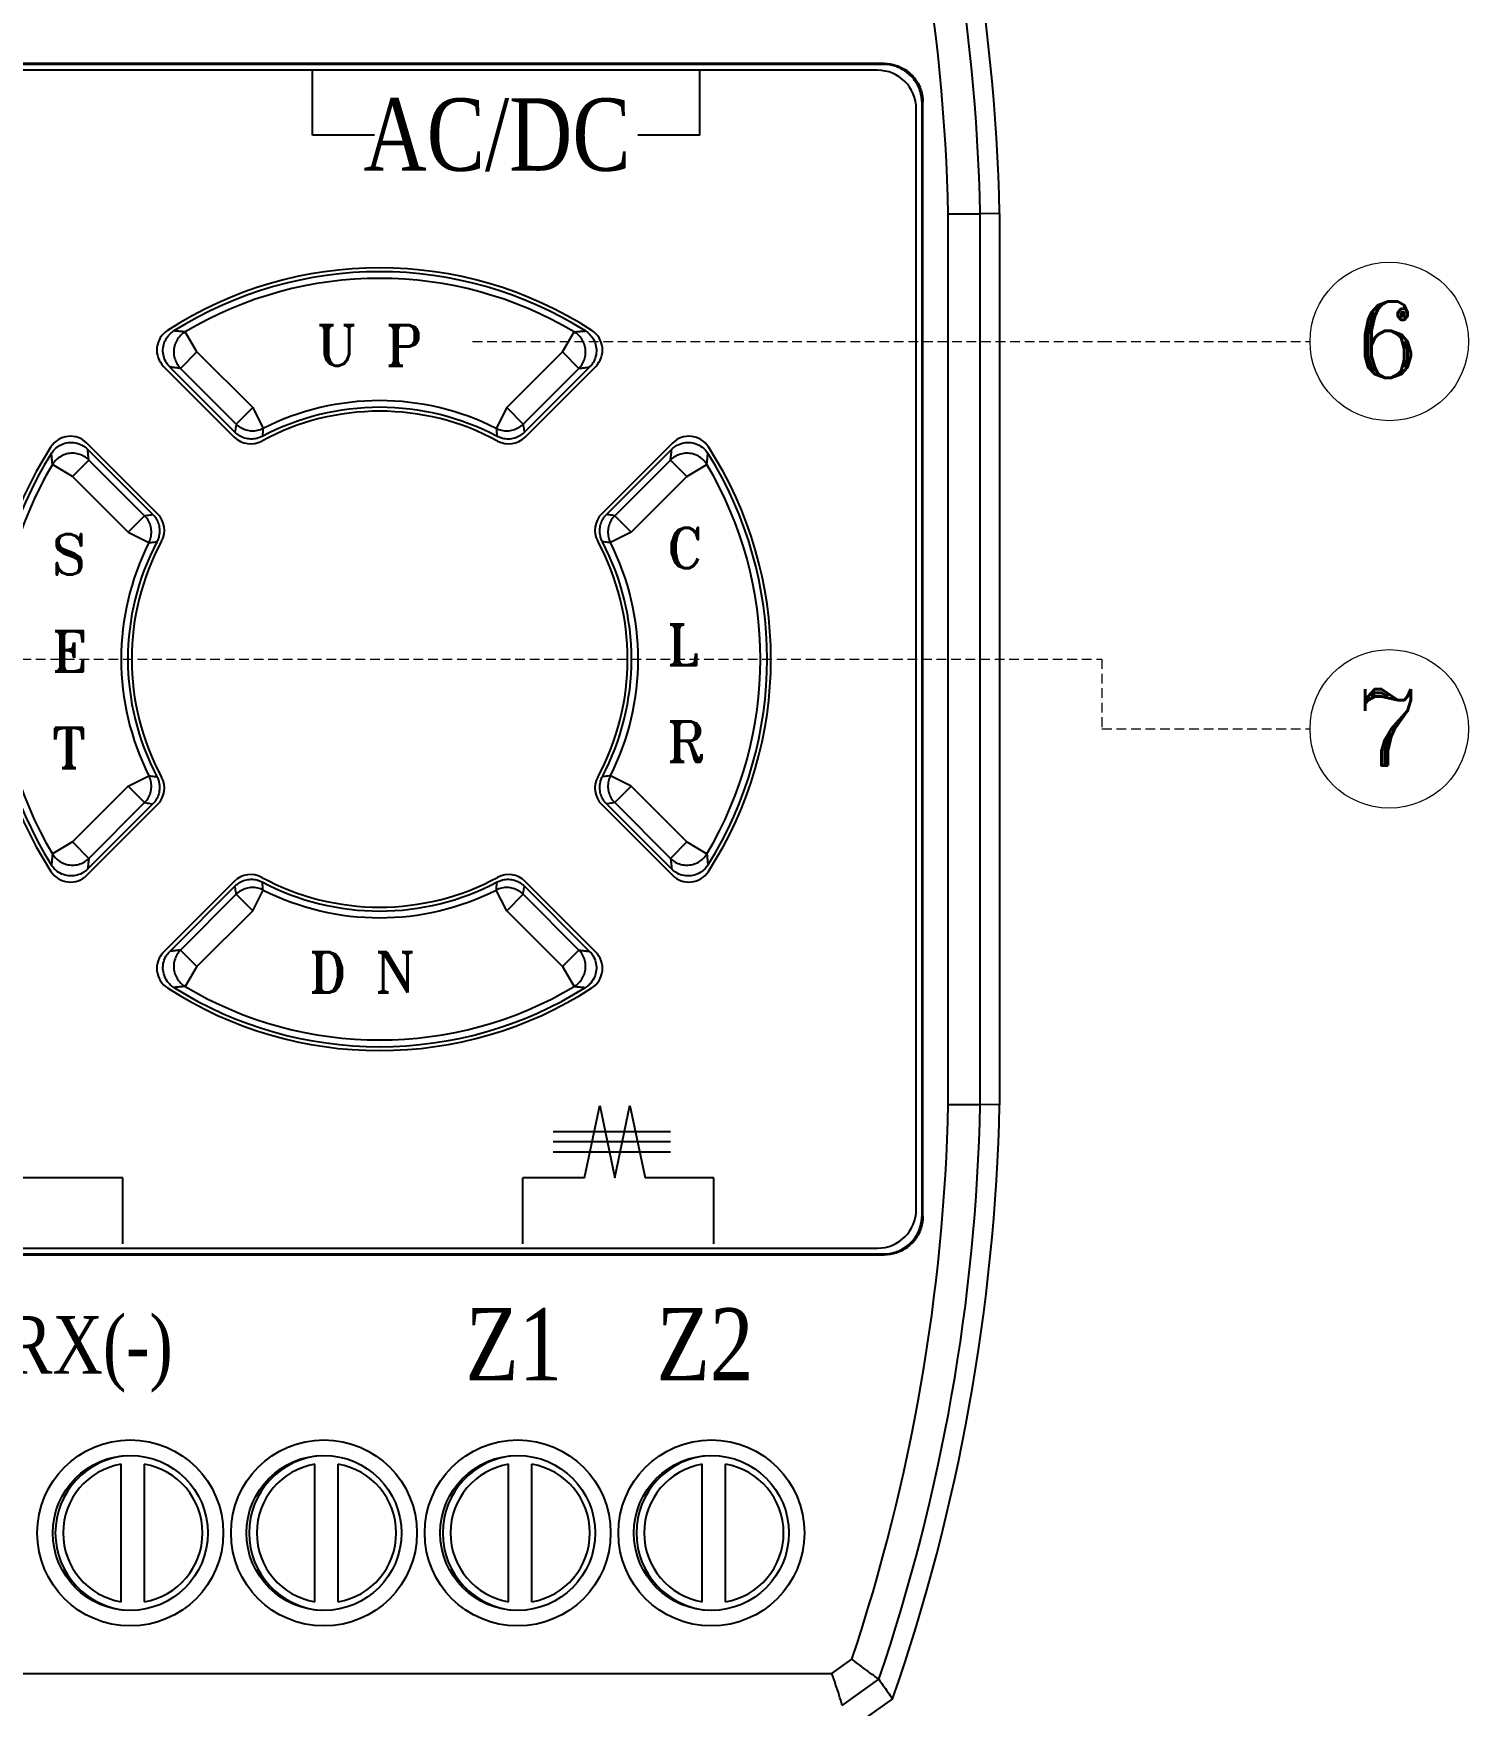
# Model space of a CAD drawing. Header units: millimetres. Extents: x 58 to 898, y 43 to 722.
# Drawn here: x 145.89 to 182.93, y 243.81 to 286.96 of the extents above; entities that cross this region are included whole.
import ezdxf
from ezdxf.enums import TextEntityAlignment as Align

# ---------------------------------------------------------------- set-up
doc = ezdxf.new("R2010")
doc.units = ezdxf.units.MM
doc.linetypes.add('DASHED2', pattern=[0.375, 0.25, -0.125])
doc.layers.add('02___PRT_ALL_AXES', color=7, linetype='Continuous')
doc.layers.add('40', color=4, linetype='Continuous')
doc.styles.add('SS', font='batang.ttc', dxfattribs={"width": 0.8})
doc.styles.add('STYLE2', font='romant.shx')

msp = doc.modelspace()

# ---------------------------------------------------------------- linework, layer by layer
at = {"color": 7, "linetype": 'Continuous'}
for p, q in [((167.85, 286.186), (93.801, 286.186)), ((167.826, 286.162), (93.826, 286.162)), ((167.85, 286.186), (167.826, 286.162)), ((167.676, 286.012), (93.976, 286.012)), ((153.09, 284.335), (153.09, 286.033)), ((163.09, 284.335), (163.09, 286.033)), ((168.676, 256.612), (168.676, 285.012)), ((168.85, 285.187), (168.826, 285.162)), ((168.826, 256.462), (168.826, 285.162)), ((168.85, 256.437), (168.85, 285.187)), ((169.502, 282.307), (170.33, 282.307)), ((169.502, 259.333), (169.502, 282.291)), ((170.826, 282.312), (170.33, 282.307)), ((170.33, 259.317), (170.33, 282.307)), ((170.826, 282.312), (170.826, 259.312)), ((150.11, 278.743), (149.803, 279.258)), ((159.542, 278.743), (159.848, 279.258)), ((149.249, 278.369), (151.072, 276.545)), ((149.407, 278.352), (151.091, 276.668)), ((150.11, 278.743), (149.685, 278.318)), ((150.11, 278.743), (151.548, 277.304)), ((158.104, 277.304), (159.542, 278.743)), ((158.561, 276.668), (160.244, 278.352)), ((158.579, 276.545), (160.403, 278.369)), ((159.542, 278.743), (159.966, 278.318)), ((149.685, 278.318), (151.124, 276.88)), ((158.528, 276.88), (159.966, 278.318)), ((151.548, 277.304), (151.124, 276.88)), ((151.548, 277.304), (151.818, 276.769)), ((158.104, 277.304), (157.833, 276.769)), ((158.104, 277.304), (158.528, 276.88)), ((149.092, 274.565), (147.269, 276.389)), ((148.969, 274.547), (147.286, 276.23)), ((162.383, 276.389), (160.559, 274.565)), ((162.365, 276.23), (160.682, 274.547)), ((146.895, 275.528), (146.38, 275.835)), ((146.895, 275.528), (147.319, 275.952)), ((148.757, 274.514), (147.319, 275.952)), ((162.332, 275.952), (160.894, 274.514)), ((162.756, 275.528), (162.332, 275.952)), ((162.756, 275.528), (163.272, 275.835)), ((148.333, 274.09), (146.895, 275.528)), ((162.756, 275.528), (161.318, 274.09)), ((148.333, 274.09), (148.757, 274.514)), ((161.318, 274.09), (160.894, 274.514)), ((148.333, 274.09), (148.869, 273.82)), ((161.318, 274.09), (160.783, 273.82)), ((148.333, 267.534), (148.869, 267.804)), ((161.318, 267.534), (160.783, 267.804)), ((146.895, 266.096), (148.333, 267.534)), ((148.333, 267.534), (148.757, 267.11)), ((161.318, 267.534), (160.894, 267.11)), ((161.318, 267.534), (162.756, 266.096)), ((147.269, 265.235), (149.092, 267.058)), ((147.286, 265.394), (148.969, 267.077)), ((147.319, 265.672), (148.757, 267.11)), ((160.559, 267.058), (162.383, 265.235)), ((160.682, 267.077), (162.365, 265.394)), ((160.894, 267.11), (162.332, 265.672)), ((146.895, 266.096), (146.38, 265.789)), ((146.895, 266.096), (147.319, 265.672)), ((162.756, 266.096), (162.332, 265.672)), ((162.756, 266.096), (163.272, 265.789)), ((151.072, 265.079), (149.249, 263.255)), ((160.403, 263.255), (158.579, 265.079)), ((151.091, 264.956), (149.407, 263.272)), ((151.124, 264.744), (149.685, 263.305)), ((151.548, 264.319), (151.124, 264.744)), ((151.548, 264.319), (151.818, 264.855)), ((158.104, 264.319), (157.833, 264.855)), ((158.104, 264.319), (158.528, 264.744)), ((159.966, 263.305), (158.528, 264.744)), ((160.244, 263.272), (158.561, 264.956)), ((151.548, 264.319), (150.11, 262.881)), ((159.542, 262.881), (158.104, 264.319)), ((150.11, 262.881), (149.685, 263.305)), ((159.542, 262.881), (159.966, 263.305)), ((150.11, 262.881), (149.803, 262.366)), ((159.542, 262.881), (159.848, 262.366)), ((169.502, 259.317), (170.33, 259.317)), ((170.826, 259.312), (170.33, 259.317)), ((148.198, 255.728), (148.198, 257.427)), ((158.518, 255.728), (158.518, 257.427)), ((163.453, 255.728), (163.453, 257.427)), ((168.85, 256.437), (168.826, 256.462)), ((93.976, 255.612), (167.676, 255.612)), ((93.801, 255.438), (167.85, 255.438)), ((93.826, 255.462), (167.826, 255.462)), ((167.85, 255.438), (167.826, 255.462)), ((148.153, 246.487), (148.153, 250.037)), ((148.753, 246.487), (148.753, 250.037)), ((153.153, 246.487), (153.153, 250.037)), ((153.753, 246.487), (153.753, 250.037)), ((158.153, 246.487), (158.153, 250.037)), ((158.753, 246.487), (158.753, 250.037)), ((163.153, 246.487), (163.153, 250.037)), ((163.753, 246.487), (163.753, 250.037)), ((166.501, 244.636), (167.014, 245.003)), ((95.151, 244.636), (166.501, 244.636)), ((166.766, 243.808), (167.713, 244.486)), ((168.064, 243.983), (167.12, 243.312))]:
    msp.add_line(p, q, dxfattribs=at)
for p, q in [((154.688, 284.335), (153.09, 284.335)), ((163.09, 284.335), (161.492, 284.335)), ((160.117, 257.427), (160.507, 259.295)), ((160.507, 259.295), (160.897, 257.427)), ((160.897, 257.427), (161.287, 259.295)), ((161.287, 259.295), (161.677, 257.427)), ((159.301, 258.62), (162.334, 258.62)), ((159.301, 258.361), (162.334, 258.361)), ((159.301, 258.102), (162.334, 258.102)), ((148.198, 257.427), (145.251, 257.427)), ((160.117, 257.427), (158.518, 257.427)), ((163.453, 257.427), (161.677, 257.427))]:
    msp.add_line(p, q)
at = {"color": 1, "linetype": 'DASHED2', "lineweight": 5}
for p, q in [((157.226, 279.012), (173.471, 279.012)), ((173.471, 279.012), (178.842, 279.012)), ((134.326, 270.812), (173.471, 270.812)), ((173.471, 269.012), (178.842, 269.012))]:
    msp.add_line(p, q, dxfattribs=at)
at = {"color": 1, "linetype": 'DASHED2', "lineweight": 18}
msp.add_line((173.471, 270.812), (173.471, 269.012), dxfattribs=at)
at = {"color": 0, "linetype": 'ByBlock', "lineweight": 18}
for centre in [(180.887, 279.012), (180.887, 269.012)]:
    msp.add_circle(centre, 2.046, dxfattribs=at)
at = {"color": 7, "linetype": 'Continuous'}
for centre, radius in [((148.388, 248.262), 2.4), ((153.388, 248.262), 2.4), ((158.388, 248.262), 2.4), ((163.388, 248.262), 2.4), ((148.388, 248.262), 2), ((153.388, 248.262), 2), ((158.388, 248.262), 2), ((163.388, 248.262), 2)]:
    msp.add_circle(centre, radius, dxfattribs=at)
for centre, radius, start, end in [((120.838, 281.22), 50, 1.2509, 19.1721), ((120.838, 281.22), 49.504, 1.2571, 18.7561), ((120.838, 281.22), 48.677, 1.2604, 18.4439), ((167.676, 285.012), 1, 0, 90), ((154.826, 270.812), 10.1, 57.1532, 122.8468), ((154.826, 270.812), 10, 57.9075, 122.0925), ((154.826, 270.812), 9.827, 59.2614, 120.7386), ((149.673, 278.793), 0.6, 122.8468, 225), ((159.978, 278.793), 0.6, 315, 57.1532), ((154.826, 270.812), 6.673, 63.2117, 116.7883), ((154.826, 270.812), 6.4, 61.6015, 118.3985), ((154.826, 270.812), 6.5, 62.2028, 117.7972), ((154.826, 270.812), 10.1, 147.1532, 212.8468), ((146.845, 275.965), 0.6, 45, 147.1532), ((151.497, 276.97), 0.6, 225, 298.3985), ((158.155, 276.97), 0.6, 241.6015, 315), ((162.807, 275.965), 0.6, 32.8468, 135), ((154.826, 270.812), 10.1, 327.1532, 32.8468), ((154.826, 270.812), 10, 147.9075, 212.0925), ((154.826, 270.812), 9.827, 149.2614, 210.7386), ((154.826, 270.812), 9.827, 329.2614, 30.7386), ((154.826, 270.812), 10, 327.9075, 32.0925), ((148.668, 274.141), 0.6, 331.6015, 45), ((160.983, 274.141), 0.6, 135, 208.3985), ((154.826, 270.812), 6.673, 153.2117, 206.7883), ((154.826, 270.812), 6.5, 152.2028, 207.7972), ((154.826, 270.812), 6.4, 151.6015, 208.3985), ((154.826, 270.812), 6.4, 331.6015, 28.3985), ((154.826, 270.812), 6.5, 332.2028, 27.7972), ((154.826, 270.812), 6.673, 333.2117, 26.7883), ((148.668, 267.483), 0.6, 315, 28.3985), ((160.983, 267.483), 0.6, 151.6015, 225), ((146.845, 265.659), 0.6, 212.8468, 315), ((151.497, 264.654), 0.6, 61.6015, 135), ((154.826, 270.812), 6.4, 241.6015, 298.3985), ((154.826, 270.812), 6.5, 242.2028, 297.7972), ((158.155, 264.654), 0.6, 45, 118.3985), ((162.807, 265.659), 0.6, 225, 327.1532), ((154.826, 270.812), 6.673, 243.2117, 296.7883), ((149.673, 262.831), 0.6, 135, 237.1532), ((159.978, 262.831), 0.6, 302.8468, 45), ((154.826, 270.812), 10.1, 237.1532, 302.8468), ((154.826, 270.812), 10, 237.9075, 302.0925), ((154.826, 270.812), 9.827, 239.2614, 300.7386), ((120.838, 260.403), 48.677, 341.5561, 358.7396), ((120.838, 260.403), 49.504, 341.2439, 358.7429), ((120.838, 260.403), 50, 340.8279, 358.7491), ((167.676, 256.612), 1, 270, 0), ((148.453, 248.262), 1.8, 99.5941, 260.4059), ((148.453, 248.262), 1.8, 279.5941, 80.4059), ((153.453, 248.262), 1.8, 99.5941, 260.4059), ((153.453, 248.262), 1.8, 279.5941, 80.4059), ((158.453, 248.262), 1.8, 99.5941, 260.4059), ((158.453, 248.262), 1.8, 279.5941, 80.4059), ((163.453, 248.262), 1.8, 99.5941, 260.4059), ((163.453, 248.262), 1.8, 279.5941, 80.4059)]:
    msp.add_arc(centre, radius, start, end, dxfattribs=at)
for points, knots in [([(168.826, 285.162), (168.826, 285.266), (168.793, 285.476), (168.648, 285.76), (168.423, 285.984), (168.14, 286.129), (167.93, 286.162), (167.826, 286.162)], [0, 0, 0, 0, 0.31286, 0.625669, 0.938459, 1.251268, 1.564128, 1.564128, 1.564128, 1.564128]), ([(167.85, 286.186), (167.955, 286.186), (168.165, 286.153), (168.448, 286.009), (168.673, 285.784), (168.817, 285.501), (168.85, 285.291), (168.85, 285.187)], [0, 0, 0, 0, 0.31286, 0.625669, 0.938459, 1.251268, 1.564128, 1.564128, 1.564128, 1.564128]), ([(149.803, 279.258), (149.759, 279.232), (149.676, 279.167), (149.582, 279.041), (149.523, 278.895), (149.503, 278.739), (149.525, 278.583), (149.585, 278.438), (149.649, 278.355), (149.685, 278.318)], [0, 0, 0, 0, 0.155419, 0.310822, 0.466265, 0.621712, 0.777156, 0.932553, 1.087999, 1.087999, 1.087999, 1.087999]), ([(149.803, 279.258), (149.771, 279.261), (149.706, 279.267), (149.609, 279.276), (149.545, 279.281), (149.513, 279.284)], [0, 0, 0, 0, 0.097934, 0.1950437, 0.2913484, 0.2913484, 0.2913484, 0.2913484]), ([(159.848, 279.258), (159.881, 279.261), (159.946, 279.267), (160.042, 279.276), (160.107, 279.281), (160.139, 279.284)], [0, 0, 0, 0, 0.097934, 0.1950437, 0.2913484, 0.2913484, 0.2913484, 0.2913484]), ([(159.966, 278.318), (160.003, 278.355), (160.066, 278.438), (160.127, 278.583), (160.148, 278.739), (160.129, 278.895), (160.07, 279.041), (159.975, 279.167), (159.893, 279.232), (159.848, 279.258)], [0, 0, 0, 0, 0.15542, 0.310823, 0.466265, 0.621713, 0.777157, 0.932553, 1.087999, 1.087999, 1.087999, 1.087999]), ([(149.302, 278.494), (149.273, 278.547), (149.233, 278.663), (149.227, 278.844), (149.274, 279.02), (149.339, 279.123), (149.378, 279.169)], [0, 0, 0, 0, 0.1816332, 0.3597935, 0.5375269, 0.7188514, 0.7188514, 0.7188514, 0.7188514]), ([(160.272, 279.17), (160.311, 279.125), (160.376, 279.024), (160.424, 278.849), (160.419, 278.666), (160.379, 278.549), (160.35, 278.495)], [0, 0, 0, 0, 0.1782447, 0.3558606, 0.5359559, 0.7195524, 0.7195524, 0.7195524, 0.7195524]), ([(149.685, 278.318), (149.654, 278.322), (149.592, 278.33), (149.5, 278.341), (149.438, 278.348), (149.407, 278.352)], [0, 0, 0, 0, 0.0941011, 0.1874553, 0.2800793, 0.2800793, 0.2800793, 0.2800793]), ([(159.966, 278.318), (159.997, 278.322), (160.059, 278.33), (160.152, 278.341), (160.213, 278.348), (160.244, 278.352)], [0, 0, 0, 0, 0.0941011, 0.1874553, 0.2800793, 0.2800793, 0.2800793, 0.2800793]), ([(151.124, 276.88), (151.12, 276.857), (151.112, 276.81), (151.101, 276.739), (151.094, 276.692), (151.091, 276.668)], [0, 0, 0, 0, 0.071045, 0.1425531, 0.2145298, 0.2145298, 0.2145298, 0.2145298]), ([(151.124, 276.88), (151.159, 276.845), (151.239, 276.783), (151.378, 276.723), (151.527, 276.699), (151.678, 276.713), (151.773, 276.746), (151.818, 276.769)], [0, 0, 0, 0, 0.1498981, 0.2997689, 0.4496615, 0.5995244, 0.749459, 0.749459, 0.749459, 0.749459]), ([(151.818, 276.769), (151.815, 276.746), (151.81, 276.7), (151.802, 276.631), (151.797, 276.585), (151.794, 276.562)], [0, 0, 0, 0, 0.0690716, 0.1385618, 0.2084744, 0.2084744, 0.2084744, 0.2084744]), ([(157.833, 276.769), (157.878, 276.746), (157.973, 276.713), (158.124, 276.699), (158.274, 276.723), (158.412, 276.783), (158.492, 276.845), (158.528, 276.88)], [0, 0, 0, 0, 0.1499076, 0.2997754, 0.4496678, 0.5995313, 0.749459, 0.749459, 0.749459, 0.749459]), ([(157.833, 276.769), (157.836, 276.746), (157.841, 276.7), (157.849, 276.631), (157.854, 276.585), (157.857, 276.562)], [0, 0, 0, 0, 0.0690716, 0.1385618, 0.2084744, 0.2084744, 0.2084744, 0.2084744]), ([(158.528, 276.88), (158.532, 276.857), (158.539, 276.81), (158.55, 276.739), (158.557, 276.692), (158.561, 276.668)], [0, 0, 0, 0, 0.071045, 0.1425531, 0.2145298, 0.2145298, 0.2145298, 0.2145298]), ([(146.467, 276.258), (146.512, 276.297), (146.614, 276.362), (146.788, 276.411), (146.971, 276.405), (147.088, 276.365), (147.142, 276.336)], [0, 0, 0, 0, 0.1782447, 0.3558606, 0.5359559, 0.7195524, 0.7195524, 0.7195524, 0.7195524]), ([(147.319, 275.952), (147.315, 275.983), (147.308, 276.045), (147.297, 276.138), (147.29, 276.2), (147.286, 276.23)], [0, 0, 0, 0, 0.0941011, 0.1874553, 0.2800793, 0.2800793, 0.2800793, 0.2800793]), ([(151.652, 276.508), (151.602, 276.497), (151.499, 276.486), (151.347, 276.51), (151.253, 276.55), (151.21, 276.576)], [0, 0, 0, 0, 0.1536186, 0.3056904, 0.4569779, 0.4569779, 0.4569779, 0.4569779]), ([(158.441, 276.576), (158.397, 276.55), (158.303, 276.509), (158.151, 276.486), (158.048, 276.497), (157.999, 276.509)], [0, 0, 0, 0, 0.1525326, 0.3042974, 0.4570425, 0.4570425, 0.4570425, 0.4570425]), ([(162.332, 275.952), (162.336, 275.983), (162.344, 276.045), (162.355, 276.138), (162.362, 276.2), (162.365, 276.23)], [0, 0, 0, 0, 0.0941011, 0.1874553, 0.2800793, 0.2800793, 0.2800793, 0.2800793]), ([(162.508, 276.336), (162.561, 276.364), (162.676, 276.405), (162.858, 276.411), (163.034, 276.364), (163.137, 276.299), (163.182, 276.259)], [0, 0, 0, 0, 0.1816332, 0.3597935, 0.5375269, 0.7188514, 0.7188514, 0.7188514, 0.7188514]), ([(146.38, 275.835), (146.376, 275.867), (146.37, 275.932), (146.362, 276.029), (146.356, 276.093), (146.354, 276.125)], [0, 0, 0, 0, 0.097934, 0.1950437, 0.2913484, 0.2913484, 0.2913484, 0.2913484]), ([(147.319, 275.952), (147.283, 275.989), (147.199, 276.053), (147.054, 276.113), (146.898, 276.134), (146.742, 276.115), (146.597, 276.056), (146.471, 275.962), (146.406, 275.879), (146.38, 275.835)], [0, 0, 0, 0, 0.15542, 0.310823, 0.466265, 0.621713, 0.777157, 0.932553, 1.087999, 1.087999, 1.087999, 1.087999]), ([(163.272, 275.835), (163.245, 275.879), (163.18, 275.962), (163.055, 276.056), (162.909, 276.115), (162.753, 276.134), (162.597, 276.113), (162.452, 276.053), (162.369, 275.989), (162.332, 275.952)], [0, 0, 0, 0, 0.155419, 0.310822, 0.466265, 0.621712, 0.777156, 0.932553, 1.087999, 1.087999, 1.087999, 1.087999]), ([(163.272, 275.835), (163.275, 275.867), (163.281, 275.932), (163.29, 276.029), (163.295, 276.093), (163.298, 276.125)], [0, 0, 0, 0, 0.097934, 0.1950437, 0.2913484, 0.2913484, 0.2913484, 0.2913484]), ([(148.757, 274.514), (148.781, 274.518), (148.828, 274.525), (148.898, 274.536), (148.946, 274.543), (148.969, 274.547)], [0, 0, 0, 0, 0.071045, 0.1425531, 0.2145298, 0.2145298, 0.2145298, 0.2145298]), ([(148.869, 273.82), (148.891, 273.864), (148.925, 273.959), (148.939, 274.11), (148.915, 274.26), (148.855, 274.399), (148.793, 274.479), (148.757, 274.514)], [0, 0, 0, 0, 0.1499076, 0.2997754, 0.4496678, 0.5995313, 0.749459, 0.749459, 0.749459, 0.749459]), ([(160.894, 274.514), (160.871, 274.518), (160.824, 274.525), (160.753, 274.536), (160.706, 274.543), (160.682, 274.547)], [0, 0, 0, 0, 0.071045, 0.1425531, 0.2145298, 0.2145298, 0.2145298, 0.2145298]), ([(160.894, 274.514), (160.859, 274.479), (160.797, 274.399), (160.737, 274.26), (160.713, 274.11), (160.726, 273.959), (160.76, 273.864), (160.783, 273.82)], [0, 0, 0, 0, 0.1498981, 0.2997689, 0.4496615, 0.5995244, 0.749459, 0.749459, 0.749459, 0.749459]), ([(149.062, 274.427), (149.088, 274.383), (149.128, 274.289), (149.151, 274.137), (149.141, 274.035), (149.129, 273.985)], [0, 0, 0, 0, 0.1525326, 0.3042974, 0.4570425, 0.4570425, 0.4570425, 0.4570425]), ([(160.522, 273.986), (160.511, 274.036), (160.5, 274.139), (160.524, 274.291), (160.564, 274.385), (160.59, 274.428)], [0, 0, 0, 0, 0.1536186, 0.3056904, 0.4569779, 0.4569779, 0.4569779, 0.4569779]), ([(148.869, 273.82), (148.892, 273.822), (148.937, 273.828), (149.006, 273.836), (149.053, 273.841), (149.076, 273.843)], [0, 0, 0, 0, 0.0690716, 0.1385618, 0.2084744, 0.2084744, 0.2084744, 0.2084744]), ([(160.783, 273.82), (160.76, 273.822), (160.714, 273.828), (160.645, 273.836), (160.599, 273.841), (160.576, 273.843)], [0, 0, 0, 0, 0.0690716, 0.1385618, 0.2084744, 0.2084744, 0.2084744, 0.2084744]), ([(148.757, 267.11), (148.793, 267.145), (148.855, 267.225), (148.915, 267.364), (148.939, 267.514), (148.925, 267.664), (148.891, 267.76), (148.869, 267.804)], [0, 0, 0, 0, 0.1498981, 0.2997689, 0.4496615, 0.5995244, 0.749459, 0.749459, 0.749459, 0.749459]), ([(148.869, 267.804), (148.892, 267.802), (148.937, 267.796), (149.006, 267.788), (149.053, 267.783), (149.076, 267.781)], [0, 0, 0, 0, 0.0690716, 0.1385618, 0.2084744, 0.2084744, 0.2084744, 0.2084744]), ([(149.129, 267.638), (149.141, 267.588), (149.151, 267.485), (149.128, 267.333), (149.087, 267.239), (149.062, 267.196)], [0, 0, 0, 0, 0.1536186, 0.3056904, 0.4569779, 0.4569779, 0.4569779, 0.4569779]), ([(160.589, 267.197), (160.564, 267.241), (160.523, 267.335), (160.5, 267.487), (160.511, 267.589), (160.522, 267.639)], [0, 0, 0, 0, 0.1525326, 0.3042974, 0.4570425, 0.4570425, 0.4570425, 0.4570425]), ([(160.783, 267.804), (160.76, 267.802), (160.714, 267.796), (160.645, 267.788), (160.599, 267.783), (160.576, 267.781)], [0, 0, 0, 0, 0.0690716, 0.1385618, 0.2084744, 0.2084744, 0.2084744, 0.2084744]), ([(160.783, 267.804), (160.76, 267.76), (160.726, 267.664), (160.713, 267.514), (160.737, 267.364), (160.797, 267.225), (160.859, 267.145), (160.894, 267.11)], [0, 0, 0, 0, 0.1499076, 0.2997754, 0.4496678, 0.5995313, 0.749459, 0.749459, 0.749459, 0.749459]), ([(148.757, 267.11), (148.781, 267.106), (148.828, 267.099), (148.898, 267.088), (148.946, 267.08), (148.969, 267.077)], [0, 0, 0, 0, 0.071045, 0.1425531, 0.2145298, 0.2145298, 0.2145298, 0.2145298]), ([(160.894, 267.11), (160.871, 267.106), (160.824, 267.099), (160.753, 267.088), (160.706, 267.08), (160.682, 267.077)], [0, 0, 0, 0, 0.071045, 0.1425531, 0.2145298, 0.2145298, 0.2145298, 0.2145298]), ([(146.38, 265.789), (146.376, 265.757), (146.37, 265.692), (146.362, 265.595), (146.356, 265.531), (146.354, 265.499)], [0, 0, 0, 0, 0.097934, 0.1950437, 0.2913484, 0.2913484, 0.2913484, 0.2913484]), ([(146.38, 265.789), (146.406, 265.745), (146.471, 265.662), (146.597, 265.568), (146.742, 265.509), (146.898, 265.49), (147.054, 265.511), (147.199, 265.571), (147.283, 265.635), (147.319, 265.672)], [0, 0, 0, 0, 0.155419, 0.310822, 0.466265, 0.621712, 0.777156, 0.932553, 1.087999, 1.087999, 1.087999, 1.087999]), ([(147.319, 265.672), (147.315, 265.641), (147.308, 265.579), (147.297, 265.486), (147.29, 265.424), (147.286, 265.394)], [0, 0, 0, 0, 0.0941011, 0.1874553, 0.2800793, 0.2800793, 0.2800793, 0.2800793]), ([(162.332, 265.672), (162.369, 265.635), (162.452, 265.571), (162.597, 265.511), (162.753, 265.49), (162.909, 265.509), (163.055, 265.568), (163.18, 265.662), (163.245, 265.745), (163.272, 265.789)], [0, 0, 0, 0, 0.15542, 0.310823, 0.466265, 0.621713, 0.777157, 0.932553, 1.087999, 1.087999, 1.087999, 1.087999]), ([(162.332, 265.672), (162.336, 265.641), (162.344, 265.579), (162.355, 265.486), (162.362, 265.424), (162.365, 265.394)], [0, 0, 0, 0, 0.0941011, 0.1874553, 0.2800793, 0.2800793, 0.2800793, 0.2800793]), ([(163.272, 265.789), (163.275, 265.757), (163.281, 265.692), (163.29, 265.595), (163.295, 265.531), (163.298, 265.499)], [0, 0, 0, 0, 0.097934, 0.1950437, 0.2913484, 0.2913484, 0.2913484, 0.2913484]), ([(147.144, 265.288), (147.09, 265.26), (146.975, 265.219), (146.793, 265.213), (146.618, 265.26), (146.515, 265.325), (146.469, 265.364)], [0, 0, 0, 0, 0.1816332, 0.3597935, 0.5375269, 0.7188514, 0.7188514, 0.7188514, 0.7188514]), ([(151.21, 265.048), (151.254, 265.074), (151.349, 265.115), (151.501, 265.138), (151.603, 265.127), (151.653, 265.115)], [0, 0, 0, 0, 0.1525326, 0.3042974, 0.4570425, 0.4570425, 0.4570425, 0.4570425]), ([(151.818, 264.855), (151.815, 264.878), (151.81, 264.924), (151.802, 264.993), (151.797, 265.039), (151.794, 265.062)], [0, 0, 0, 0, 0.0690716, 0.1385618, 0.2084744, 0.2084744, 0.2084744, 0.2084744]), ([(157.833, 264.855), (157.836, 264.878), (157.841, 264.924), (157.849, 264.993), (157.854, 265.039), (157.857, 265.062)], [0, 0, 0, 0, 0.0690716, 0.1385618, 0.2084744, 0.2084744, 0.2084744, 0.2084744]), ([(158, 265.115), (158.05, 265.127), (158.152, 265.138), (158.304, 265.114), (158.398, 265.073), (158.442, 265.048)], [0, 0, 0, 0, 0.1536186, 0.3056904, 0.4569779, 0.4569779, 0.4569779, 0.4569779]), ([(163.184, 265.366), (163.139, 265.327), (163.038, 265.262), (162.863, 265.213), (162.68, 265.218), (162.563, 265.259), (162.509, 265.287)], [0, 0, 0, 0, 0.1782447, 0.3558606, 0.5359559, 0.7195524, 0.7195524, 0.7195524, 0.7195524]), ([(151.124, 264.744), (151.12, 264.767), (151.112, 264.814), (151.101, 264.885), (151.094, 264.932), (151.091, 264.956)], [0, 0, 0, 0, 0.071045, 0.1425531, 0.2145298, 0.2145298, 0.2145298, 0.2145298]), ([(151.818, 264.855), (151.773, 264.877), (151.678, 264.911), (151.527, 264.925), (151.378, 264.901), (151.239, 264.841), (151.159, 264.779), (151.124, 264.744)], [0, 0, 0, 0, 0.1499076, 0.2997754, 0.4496678, 0.5995313, 0.749459, 0.749459, 0.749459, 0.749459]), ([(158.528, 264.744), (158.492, 264.779), (158.412, 264.841), (158.274, 264.901), (158.124, 264.925), (157.973, 264.911), (157.878, 264.877), (157.833, 264.855)], [0, 0, 0, 0, 0.1498981, 0.2997689, 0.4496615, 0.5995244, 0.749459, 0.749459, 0.749459, 0.749459]), ([(158.528, 264.744), (158.532, 264.767), (158.539, 264.814), (158.55, 264.885), (158.557, 264.932), (158.561, 264.956)], [0, 0, 0, 0, 0.071045, 0.1425531, 0.2145298, 0.2145298, 0.2145298, 0.2145298]), ([(149.685, 263.305), (149.654, 263.302), (149.592, 263.294), (149.5, 263.283), (149.438, 263.276), (149.407, 263.272)], [0, 0, 0, 0, 0.0941011, 0.1874553, 0.2800793, 0.2800793, 0.2800793, 0.2800793]), ([(149.685, 263.305), (149.649, 263.269), (149.585, 263.185), (149.525, 263.04), (149.503, 262.885), (149.523, 262.729), (149.582, 262.583), (149.676, 262.457), (149.759, 262.392), (149.803, 262.366)], [0, 0, 0, 0, 0.15542, 0.310823, 0.466265, 0.621713, 0.777157, 0.932553, 1.087999, 1.087999, 1.087999, 1.087999]), ([(159.848, 262.366), (159.893, 262.392), (159.975, 262.457), (160.07, 262.583), (160.129, 262.729), (160.148, 262.885), (160.127, 263.04), (160.066, 263.185), (160.003, 263.269), (159.966, 263.305)], [0, 0, 0, 0, 0.155419, 0.310822, 0.466265, 0.621712, 0.777156, 0.932553, 1.087999, 1.087999, 1.087999, 1.087999]), ([(159.966, 263.305), (159.997, 263.302), (160.059, 263.294), (160.152, 263.283), (160.213, 263.276), (160.244, 263.272)], [0, 0, 0, 0, 0.0941011, 0.1874553, 0.2800793, 0.2800793, 0.2800793, 0.2800793]), ([(149.38, 262.454), (149.341, 262.498), (149.276, 262.6), (149.227, 262.775), (149.232, 262.958), (149.273, 263.074), (149.301, 263.128)], [0, 0, 0, 0, 0.1782447, 0.3558606, 0.5359559, 0.7195524, 0.7195524, 0.7195524, 0.7195524]), ([(160.349, 263.13), (160.378, 263.076), (160.418, 262.961), (160.425, 262.78), (160.378, 262.604), (160.313, 262.501), (160.273, 262.455)], [0, 0, 0, 0, 0.1816332, 0.3597935, 0.5375269, 0.7188514, 0.7188514, 0.7188514, 0.7188514]), ([(149.803, 262.366), (149.771, 262.363), (149.706, 262.357), (149.609, 262.348), (149.545, 262.343), (149.513, 262.34)], [0, 0, 0, 0, 0.097934, 0.1950437, 0.2913484, 0.2913484, 0.2913484, 0.2913484]), ([(159.848, 262.366), (159.881, 262.363), (159.946, 262.357), (160.042, 262.348), (160.107, 262.343), (160.139, 262.34)], [0, 0, 0, 0, 0.097934, 0.1950437, 0.2913484, 0.2913484, 0.2913484, 0.2913484]), ([(167.826, 255.462), (167.93, 255.462), (168.14, 255.495), (168.423, 255.639), (168.648, 255.864), (168.793, 256.147), (168.826, 256.358), (168.826, 256.462)], [0, 0, 0, 0, 0.31286, 0.625669, 0.938459, 1.251268, 1.564128, 1.564128, 1.564128, 1.564128]), ([(168.85, 256.437), (168.85, 256.333), (168.817, 256.123), (168.673, 255.84), (168.448, 255.615), (168.165, 255.471), (167.955, 255.438), (167.85, 255.438)], [0, 0, 0, 0, 0.31286, 0.625669, 0.938459, 1.251268, 1.564128, 1.564128, 1.564128, 1.564128]), ([(167.713, 244.486), (167.638, 244.543), (167.477, 244.646), (167.25, 244.827), (167.093, 244.943), (167.014, 245.003)], [0, 0, 0, 0, 0.2824676, 0.5729899, 0.8701168, 0.8701168, 0.8701168, 0.8701168]), ([(166.767, 243.808), (166.737, 243.897), (166.691, 244.083), (166.593, 244.356), (166.532, 244.542), (166.501, 244.636)], [0, 0, 0, 0, 0.2828701, 0.5732651, 0.8697537, 0.8697537, 0.8697537, 0.8697537]), ([(167.713, 244.486), (167.747, 244.437), (167.824, 244.327), (167.941, 244.16), (168.024, 244.041), (168.064, 243.983)], [0, 0, 0, 0, 0.1802478, 0.400648, 0.6134957, 0.6134957, 0.6134957, 0.6134957])]:
    msp.add_open_spline(points, degree=3, knots=knots, dxfattribs=at)
for points in [[(149.378, 279.169), (149.391, 279.184), (149.405, 279.198), (149.42, 279.212)], [(149.42, 279.212), (149.449, 279.239), (149.48, 279.263), (149.513, 279.284)], [(160.139, 279.284), (160.172, 279.263), (160.203, 279.239), (160.232, 279.212)], [(160.232, 279.212), (160.246, 279.199), (160.259, 279.185), (160.272, 279.17)], [(149.338, 278.435), (149.325, 278.454), (149.313, 278.474), (149.302, 278.494)], [(149.407, 278.352), (149.382, 278.377), (149.358, 278.405), (149.338, 278.435)], [(160.314, 278.435), (160.293, 278.405), (160.27, 278.377), (160.244, 278.352)], [(160.35, 278.495), (160.339, 278.475), (160.327, 278.454), (160.314, 278.435)], [(151.136, 276.628), (151.12, 276.64), (151.105, 276.654), (151.091, 276.668)], [(151.21, 276.576), (151.184, 276.591), (151.159, 276.609), (151.136, 276.628)], [(158.516, 276.628), (158.492, 276.608), (158.467, 276.591), (158.441, 276.576)], [(158.561, 276.668), (158.546, 276.654), (158.531, 276.64), (158.516, 276.628)], [(146.354, 276.125), (146.375, 276.158), (146.399, 276.189), (146.426, 276.218)], [(146.426, 276.218), (146.439, 276.232), (146.453, 276.245), (146.467, 276.258)], [(147.142, 276.336), (147.163, 276.325), (147.183, 276.313), (147.203, 276.3)], [(147.203, 276.3), (147.232, 276.279), (147.26, 276.256), (147.286, 276.23)], [(151.746, 276.539), (151.715, 276.526), (151.684, 276.516), (151.652, 276.508)], [(151.794, 276.562), (151.779, 276.553), (151.762, 276.546), (151.746, 276.539)], [(157.906, 276.539), (157.889, 276.546), (157.873, 276.553), (157.857, 276.562)], [(157.999, 276.509), (157.967, 276.516), (157.936, 276.526), (157.906, 276.539)], [(162.365, 276.23), (162.391, 276.256), (162.419, 276.279), (162.449, 276.3)], [(162.449, 276.3), (162.468, 276.313), (162.487, 276.325), (162.508, 276.336)], [(163.182, 276.259), (163.198, 276.246), (163.212, 276.232), (163.226, 276.218)], [(163.226, 276.218), (163.253, 276.189), (163.277, 276.158), (163.298, 276.125)], [(148.969, 274.547), (148.984, 274.533), (148.997, 274.518), (149.01, 274.502)], [(149.01, 274.502), (149.029, 274.478), (149.047, 274.453), (149.062, 274.427)], [(160.59, 274.428), (160.605, 274.454), (160.622, 274.479), (160.641, 274.502)], [(160.641, 274.502), (160.654, 274.518), (160.668, 274.533), (160.682, 274.547)], [(149.099, 273.892), (149.092, 273.875), (149.084, 273.859), (149.076, 273.843)], [(149.129, 273.985), (149.121, 273.953), (149.111, 273.922), (149.099, 273.892)], [(160.553, 273.892), (160.54, 273.922), (160.53, 273.954), (160.522, 273.986)], [(160.576, 273.843), (160.567, 273.859), (160.56, 273.875), (160.553, 273.892)], [(149.076, 267.781), (149.084, 267.765), (149.092, 267.749), (149.099, 267.732)], [(149.099, 267.732), (149.111, 267.702), (149.122, 267.67), (149.129, 267.638)], [(160.522, 267.639), (160.53, 267.671), (160.54, 267.702), (160.553, 267.732)], [(160.553, 267.732), (160.56, 267.748), (160.567, 267.765), (160.576, 267.781)], [(149.01, 267.122), (148.997, 267.106), (148.984, 267.091), (148.969, 267.077)], [(149.062, 267.196), (149.046, 267.17), (149.029, 267.145), (149.01, 267.122)], [(160.641, 267.122), (160.622, 267.146), (160.605, 267.171), (160.589, 267.197)], [(160.682, 267.077), (160.668, 267.091), (160.654, 267.106), (160.641, 267.122)], [(146.426, 265.406), (146.399, 265.435), (146.375, 265.466), (146.354, 265.499)], [(146.469, 265.364), (146.454, 265.378), (146.439, 265.392), (146.426, 265.406)], [(147.286, 265.394), (147.26, 265.368), (147.232, 265.345), (147.203, 265.324)], [(162.449, 265.324), (162.419, 265.345), (162.391, 265.368), (162.365, 265.394)], [(163.226, 265.406), (163.212, 265.392), (163.199, 265.379), (163.184, 265.366)], [(163.298, 265.499), (163.277, 265.466), (163.253, 265.435), (163.226, 265.406)], [(147.203, 265.324), (147.184, 265.311), (147.164, 265.299), (147.144, 265.288)], [(151.091, 264.956), (151.105, 264.97), (151.12, 264.984), (151.136, 264.996)], [(151.136, 264.996), (151.159, 265.015), (151.184, 265.033), (151.21, 265.048)], [(151.653, 265.115), (151.684, 265.108), (151.716, 265.098), (151.746, 265.085)], [(151.746, 265.085), (151.762, 265.078), (151.779, 265.07), (151.794, 265.062)], [(157.857, 265.062), (157.873, 265.07), (157.889, 265.078), (157.906, 265.085)], [(157.906, 265.085), (157.936, 265.098), (157.968, 265.108), (158, 265.115)], [(158.442, 265.048), (158.468, 265.033), (158.492, 265.015), (158.516, 264.996)], [(158.516, 264.996), (158.531, 264.984), (158.546, 264.97), (158.561, 264.956)], [(162.509, 265.287), (162.488, 265.298), (162.468, 265.311), (162.449, 265.324)], [(149.338, 263.189), (149.358, 263.219), (149.382, 263.247), (149.407, 263.272)], [(160.244, 263.272), (160.27, 263.247), (160.293, 263.219), (160.314, 263.189)], [(149.301, 263.128), (149.312, 263.149), (149.325, 263.17), (149.338, 263.189)], [(160.314, 263.189), (160.327, 263.17), (160.339, 263.15), (160.349, 263.13)], [(149.42, 262.412), (149.406, 262.425), (149.392, 262.439), (149.38, 262.454)], [(149.513, 262.34), (149.48, 262.361), (149.448, 262.385), (149.42, 262.412)], [(160.231, 262.412), (160.203, 262.385), (160.172, 262.361), (160.139, 262.34)], [(160.273, 262.455), (160.26, 262.44), (160.246, 262.426), (160.231, 262.412)]]:
    msp.add_open_spline(points, degree=3, dxfattribs=at)
at = {"layer": '02___PRT_ALL_AXES', "color": 7, "linetype": 'Continuous'}
for centre in [(148.453, 248.262), (153.453, 248.262), (158.453, 248.262), (163.453, 248.262)]:
    msp.add_arc(centre, 2, 94.2284, 265.7792, dxfattribs=at)

# ---------------------------------------------------------------- texts
at = {"color": 0, "style": 'STYLE2'}
for s, height, p in [('6', 1.97, (180.008, 278.07)), ('U P', 1.0426, (153.186, 278.386)), ('S', 1.043, (146.36, 272.996)), ('C', 1.043, (162.237, 273.161)), ('E', 1.043, (146.36, 270.496)), ('L', 1.043, (162.237, 270.661)), ('7', 1.97, (180.008, 268.07)), ('T', 1.043, (146.36, 267.996)), ('R', 1.043, (162.237, 268.161)), ('D N', 1.0426, (152.996, 262.207))]:
    msp.add_text(s, height=height, dxfattribs=at).set_placement(p)
at = {"layer": '40', "color": 0, "style": 'SS', "width": 0.8}
for s, height, p in [('AC/DC', 1.8658, (157.857, 283.42)), ('(+)TRX(-)', 1.4926, (145.671, 252.369)), ('Z1', 1.8658, (158.29, 252.198)), ('Z2', 1.8658, (163.225, 252.198))]:
    msp.add_text(s, height=height, dxfattribs=at).set_placement(p, align=Align.CENTER)

doc.saveas('drawing.dxf')
